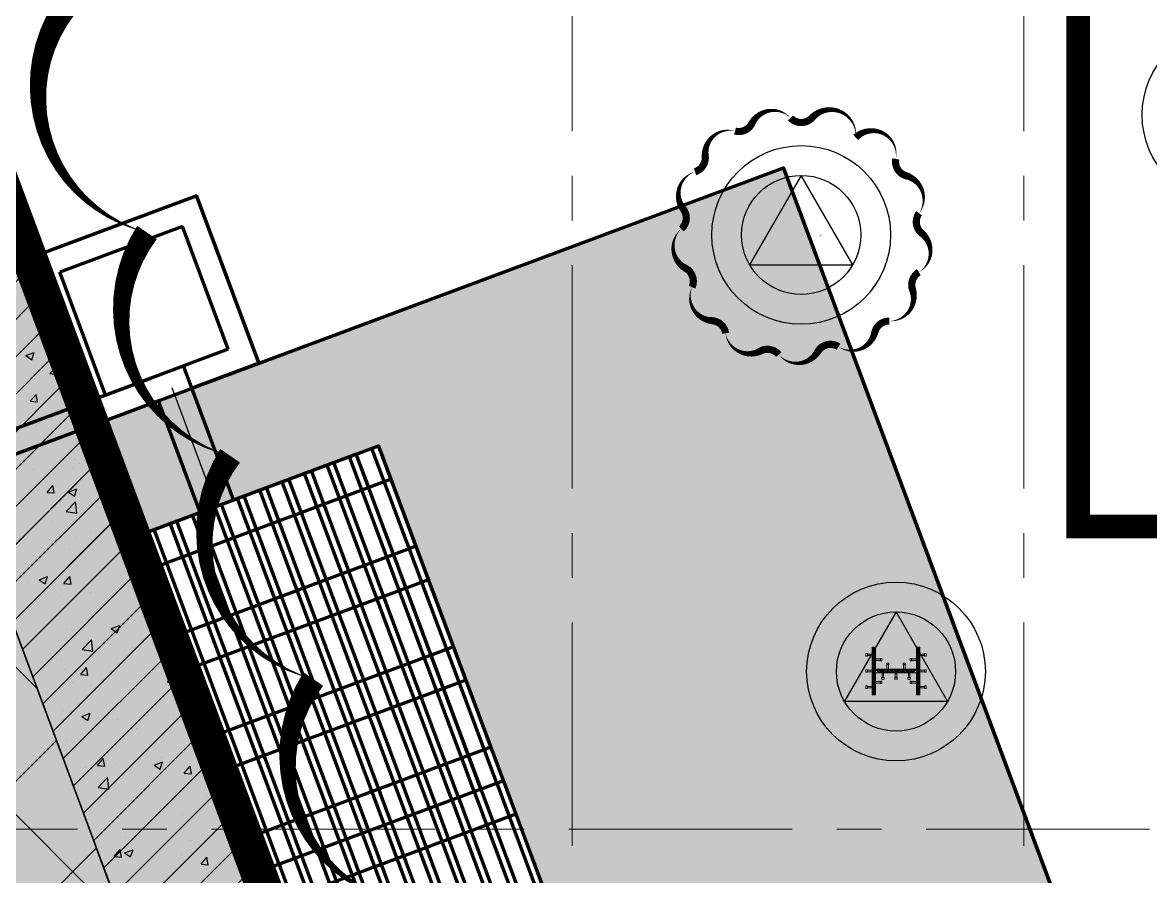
# Model space of a CAD drawing. Header units: millimetres. Extents: x -346728 to 1320345, y -537202 to -385966.
# Drawn here: x 363506 to 372974, y -469340 to -462173 of the extents above; entities that cross this region are included whole.
import ezdxf
from ezdxf.xclip import XClip

# ---------------------------------------------------------------- set-up
doc = ezdxf.new("R2010")
doc.units = ezdxf.units.MM
doc.header["$LTSCALE"] = 100
doc.header["$XCLIPFRAME"] = 2
for name, pattern in [('DASHED2', [0.375, 0.25, -0.125]), ('HIDDEN', [9.525, 6.35, -3.175]), ('X1326_GLB$0$CENTER', [2, 1.25, -0.25, 0.25, -0.25])]:
    doc.linetypes.add(name, pattern=pattern)
for name, color, linetype, lineweight in [('0 T TEXT', 7, 'Continuous', 13), ('KCMANH', 8, 'Continuous', 13), ('KINGPOST', 5, 'Continuous', 20), ('X1326_GLB$0$A-tim', 8, 'X1326_GLB$0$CENTER', 9)]:
    doc.layers.add(name, color=color, linetype=linetype, lineweight=lineweight)
for name, color, linetype in [('DM', 8, 'Continuous'), ('hach', 253, 'Continuous'), ('HÀNG RÀO', 50, 'Continuous'), ('PL', 3, 'Continuous'), ('thep doc', 6, 'Continuous'), ('W2', 4, 'Continuous'), ('XR_1326_csPL$0$hach', 253, 'Continuous'), ('XR_1326_csPL$0$SY', 1, 'Continuous'), ('XR_1326_csPL$0$W2', 4, 'Continuous')]:
    doc.layers.add(name, color=color, linetype=linetype)
doc.styles.add('TOAN - FONT ARIAL', font='Arial_1.ttf', dxfattribs={"width": 0.8})
doc.dimstyles.new('X1326_GLB$0$200', dxfattribs={"dimscale": 400, "dimtxt": 2, "dimasz": 0.8, "dimexe": 1, "dimexo": 1, "dimgap": 0.5, "dimtad": 1, "dimdec": 0, "dimzin": 0, "dimdsep": 46, "dimtxsty": 'TOAN - FONT ARIAL', "dimblk": 'ARCHTICK', "dimcen": 0.8, "dimdle": 1, "dimclrd": 7, "dimclre": 7, "dimclrt": 7, "dimadec": 0, "dimazin": 0, "dimtfac": 1, "dimtdec": 0, "dimtix": 1, "dimtmove": 2, "dimatfit": 3, "dimfxl": 1, "dimtolj": 1, "dimtzin": 0, "dimarcsym": 0})
pattern_1 = [(45, (188543.33, 11377564.439), (-8.980256121, 8.980256121), []), (135, (188543.33, 11377564.439), (-8.980256121, -8.980256121), [])]

# ---------------------------------------------------------------- blocks, each defined once
blk = doc.blocks.new('LVL-KHUNGTEN')
blk.add_lwpolyline([(61072.9, 41092.8), (119123.5, 41092.8), (119123.5, 61.9), (61072.9, 61.9)], close=True)
blk = doc.blocks.new('mb duong hh')
at = {"layer": '0 T TEXT', "color": 8, "linetype": 'DASHED2', "ltscale": 300}
blk.add_lwpolyline([(75940.4, 34596), (80501.3, 41668.4), (80490.6, 88860.9), (75484.3, 93867.7), (-20031.1, 93859.7), (-33609.9, 75885.4), (-26182.1, 55954.7), (-6300, 2611.9), (0, 0)], close=True, dxfattribs=at)
blk = doc.blocks.new('_ArchTick')
at = {"color": 0, "linetype": 'ByBlock', "const_width": 0.15}
blk.add_lwpolyline([(-0.5, -0.5), (0.5, 0.5)], dxfattribs=at)
blk = doc.blocks.new('KP50 TOI SAN L1')
at = {"ltscale": 0.1}
h = blk.add_hatch(color=3, dxfattribs=at)
h.dxf.hatch_style = 1
h.paths.add_polyline_path([(14.4, 171.2), (-14.4, 171.2), (-14.4, 142.4)])
h.paths.add_polyline_path([(-14.4, -142.4), (-14.4, -171.2), (14.4, -171.2)])
at = {"layer": 'KCMANH', "linetype": 'ByBlock'}
h = blk.add_hatch(dxfattribs=at)
h.set_pattern_fill('ANSI37', color=3, scale=4, style=0)
h.set_pattern_definition(pattern_1)
h.paths.add_polyline_path([(-200, 200), (-200, 171.2), (200, 171.2), (200, 200)])
h = blk.add_hatch(dxfattribs=at)
h.set_pattern_fill('ANSI37', color=3, scale=4, style=0)
h.set_pattern_definition([(45, (188728.93, 11377564.439), (-8.980256121, 8.980256121), []), (135, (188728.93, 11377564.439), (-8.980256121, -8.980256121), [])])
h.paths.add_polyline_path([(14.4, 171.2), (-14.4, 142.4), (-14.4, -142.4), (14.4, -171.2)])
h = blk.add_hatch(dxfattribs=at)
h.set_pattern_fill('ANSI37', color=3, scale=4, style=0)
h.set_pattern_definition(pattern_1)
h.paths.add_polyline_path([(-200, -171.2), (-200, -200), (200, -200), (200, -171.2)])
at = {"layer": 'KCMANH', "color": 3, "linetype": 'ByBlock'}
blk.add_line((-200, 200), (200, 200), dxfattribs=at)
at = {"layer": 'KCMANH', "linetype": 'ByBlock'}
for p, q in [((-125.2, 252.8), (-146, 252.8)), ((-146, 240), (-146, 252.8)), ((-125.2, 240), (-146, 240)), ((-142, 200), (-142, 240)), ((-129.2, 200), (-129.2, 240)), ((-125.2, 240), (-125.2, 252.8)), ((-10.4, 252.8), (10.4, 252.8)), ((-10.4, 240), (-10.4, 252.8)), ((-10.4, 240), (10.4, 240)), ((-6.4, 200), (-6.4, 240)), ((6.4, 200), (6.4, 240)), ((10.4, 240), (10.4, 252.8)), ((125.2, 252.8), (146, 252.8)), ((125.2, 240), (125.2, 252.8)), ((125.2, 240), (146, 240)), ((129.2, 200), (129.2, 240)), ((142, 200), (142, 240)), ((146, 240), (146, 252.8)), ((-85.2, 131.2), (-106, 131.2)), ((-106, 131.2), (-106, 118.4)), ((-85.2, 118.4), (-106, 118.4)), ((-102, 171.2), (-102, 131.2)), ((-89.2, 171.2), (-89.2, 131.2)), ((-85.2, 131.2), (-85.2, 118.4)), ((-67.2, 99.6), (-67.2, 120.4)), ((-54.4, 120.4), (-67.2, 120.4)), ((-54.4, 99.6), (-67.2, 99.6)), ((-54.4, 99.6), (-54.4, 120.4)), ((-14.4, 116.4), (-54.4, 116.4)), ((-14.4, 103.6), (-54.4, 103.6)), ((85.2, 131.2), (106, 131.2)), ((85.2, 131.2), (85.2, 118.4)), ((85.2, 118.4), (106, 118.4)), ((89.2, 171.2), (89.2, 131.2)), ((102, 171.2), (102, 131.2)), ((106, 131.2), (106, 118.4)), ((-67.2, 10.4), (-67.2, -10.4)), ((-54.4, 10.4), (-67.2, 10.4)), ((-54.4, 10.4), (-54.4, -10.4)), ((-14.4, 6.4), (-54.4, 6.4)), ((14.4, 76.4), (54.4, 76.4)), ((14.4, 63.6), (54.4, 63.6)), ((54.4, 59.6), (54.4, 80.4)), ((54.4, 80.4), (67.2, 80.4)), ((54.4, 59.6), (67.2, 59.6)), ((67.2, 59.6), (67.2, 80.4)), ((-54.4, -10.4), (-67.2, -10.4)), ((-14.4, -6.4), (-54.4, -6.4)), ((14.4, -63.6), (54.4, -63.6)), ((14.4, -76.4), (54.4, -76.4)), ((54.4, -59.6), (54.4, -80.4)), ((54.4, -59.6), (67.2, -59.6)), ((54.4, -80.4), (67.2, -80.4)), ((67.2, -59.6), (67.2, -80.4)), ((-85.2, -118.4), (-106, -118.4)), ((-106, -131.2), (-106, -118.4)), ((-85.2, -131.2), (-106, -131.2)), ((-102, -171.2), (-102, -131.2)), ((-89.2, -171.2), (-89.2, -131.2)), ((-85.2, -131.2), (-85.2, -118.4)), ((-67.2, -99.6), (-67.2, -120.4)), ((-54.4, -99.6), (-67.2, -99.6)), ((-54.4, -120.4), (-67.2, -120.4)), ((-54.4, -99.6), (-54.4, -120.4)), ((-14.4, -103.6), (-54.4, -103.6)), ((-14.4, -116.4), (-54.4, -116.4)), ((85.2, -118.4), (106, -118.4)), ((85.2, -131.2), (85.2, -118.4)), ((85.2, -131.2), (106, -131.2)), ((89.2, -171.2), (89.2, -131.2)), ((102, -171.2), (102, -131.2)), ((106, -131.2), (106, -118.4)), ((-125.2, -240), (-146, -240)), ((-146, -240), (-146, -252.8)), ((-125.2, -252.8), (-146, -252.8)), ((-142, -200), (-142, -240)), ((-129.2, -200), (-129.2, -240)), ((-125.2, -240), (-125.2, -252.8)), ((-10.4, -240), (10.4, -240)), ((-10.4, -240), (-10.4, -252.8)), ((-10.4, -252.8), (10.4, -252.8)), ((-6.4, -200), (-6.4, -240)), ((6.4, -200), (6.4, -240)), ((10.4, -240), (10.4, -252.8)), ((125.2, -240), (146, -240)), ((125.2, -240), (125.2, -252.8)), ((125.2, -252.8), (146, -252.8)), ((129.2, -200), (129.2, -240)), ((142, -200), (142, -240)), ((146, -240), (146, -252.8))]:
    blk.add_line(p, q, dxfattribs=at)
at = {"layer": 'KINGPOST', "color": 3, "linetype": 'ByBlock'}
for p, q in [((-200, 171.2), (-200, 200)), ((200, 171.2), (200, 200)), ((-200, 171.2), (200, 171.2)), ((-14.4, 171.2), (-14.4, -171.2)), ((-14.4, 142.4), (14.4, 171.2)), ((14.4, 171.2), (14.4, -171.2)), ((-200, -171.2), (200, -171.2)), ((-200, -171.2), (-200, -200)), ((-14.4, -142.4), (14.4, -171.2)), ((200, -171.2), (200, -200)), ((-200, -200), (200, -200))]:
    blk.add_line(p, q, dxfattribs=at)
at = {"layer": 'KINGPOST', "color": 6, "linetype": 'ByBlock'}
blk.add_lwpolyline([(-14.4, 0), (14.4, 0)], dxfattribs=at)
blk = doc.blocks.new('B1 Kingpost Layout Plan1')
at = {"layer": 'KCMANH', "linetype": 'ByBlock', "rotation": 90}
blk.add_blockref('KP50 TOI SAN L1', (242.1, -52849.6, 0), dxfattribs=at)
blk = doc.blocks.new('MB HANG RAO TAM')
h = blk.add_hatch()
h.set_pattern_fill('ANSI37', color=8, scale=7000, style=0)
h.set_pattern_definition([(45, (527887.4, 631399.9), (-618.7184, 618.7184), []), (135, (527887.4, 631399.9), (-618.7184, -618.7184), [])])
h.paths.add_polyline_path([(89794.4, 74797.3), (94796.1, 69797.5), (94804.4, 22611.4), (90245.7, 15544.4), (52522.9, -1634.2), (34323.7, -9922), (14325.3, -19029.1), (8025.5, -16417.2), (-19266.6, 56832.4), (-5687.5, 74797.3), (41806.4, 74797.3), (65796.9, 74797.3)], flags=16)
h.paths.add_polyline_path([(-17292.9, 40146.4), (-15159.6, 40937.9), (-12777.2, 34516.3), (-15127.1, 33730), (-10493, 20001.4), (4783.5, -19372.9), (12547.7, -21453), (91489.9, 14752.5), (95487.5, 20873.6), (95619.7, 46027.1), (95769.8, 74597), (91824.5, 78101.1), (52350.1, 76925.8), (14008, 75822.4), (-9258.6, 75871.1), (-23843.7, 71026.8), (-24251.1, 60760)])
at = {"layer": 'XR_1326_csPL$0$SY', "lineweight": 100}
h = blk.add_hatch(dxfattribs=at)
h.set_pattern_fill('AR-CONC', color=256, scale=100, style=0)
h.set_pattern_definition([(50, (-45059.7, 631401.8), (717.2602, -62.75213), [75, -825]), (355, (-45059.7, 631401.8), (-138.7513, 752.1921), [60, -660]), (100.4514, (-44999.9, 631396.56), (578.5094, 689.43954), [63.7402, -701.1421]), (46.1842, (-45059.7, 631601.8), (1067.241, -165.519), [112.5, -1237.5]), (96.6356, (-44970.8, 631588), (934.6627, 974.1179), [95.6103, -1051.713]), (351.1842, (-45059.7, 631601.8), (934.662, 974.1186), [90, -990]), (21, (-44959.7, 631551.8), (596.90705, -402.6189), [75, -825]), (326, (-44959.7, 631551.8), (243.3153, 725.15005), [60, -660]), (71.4514, (-44909.95, 631518.24), (840.2226, 322.5305), [63.7402, -701.1421]), (37.5, (-45059.7, 631401.8), (12.15986, 332.89385), [0, -652, 0, -670, 0, -662.5]), (7.5, (-45059.7, 631401.8), (263.06954, 394.41171), [0, -382, 0, -637, 0, -252.5]), (327.5, (-45282.7, 631401.8), (533.82244, -22.55487), [0, -250, 0, -780, 0, -1035]), (317.5, (-45382.7, 631401.8), (583.18617, 100.10498), [0, -325, 0, -518, 0, -735])])
h.paths.add_polyline_path([(-10070.2, 17145), (1772.9, 21556.9), (4566, 14060.5), (-7276.8, 9648)])
h.paths.add_polyline_path([(469.1, 13601.2), (-1592.3, 12833.1), (-3687.1, 18455.4), (-1625.7, 19223.5)], flags=16)
h.paths.add_polyline_path([(-5376.1, 11423), (-6688.9, 10934.2), (-8783.7, 16556.5), (-7470.9, 17045.3)], flags=16)
at = {"lineweight": 100}
for p, q in [((-578.3, 16412.4, -1666.9), (-1625.7, 19223.5, -1666.9)), ((-1813.1, 19153.7, -1666.9), (-3687.2, 18455.4, -1666.9)), ((-1813.1, 19153.7, -1666.9), (-3687.2, 18455.4, -1666.9)), ((-822.8, 16321.2, -1666.9), (-1870.2, 19132.4, -1666.9)), ((-766.6, 16342.2, -1666.9), (-1814, 19153.3, -1666.9)), ((-1708.3, 18872.6, -1666.9), (-1813.1, 19153.7, -1666.9)), ((-765.7, 16342.5, -1666.9), (-1813.1, 19153.7, -1666.9)), ((-634.5, 16391.4, -1666.9), (-1681.9, 19202.5, -1666.9)), ((-1011.2, 16251.1, -1666.9), (-2058.6, 19062.2, -1666.9)), ((-955, 16272, -1666.9), (-2002.4, 19083.1, -1666.9)), ((-1331.6, 16131.7, -1666.9), (-2379, 18942.8, -1666.9)), ((-1199.5, 16180.9, -1666.9), (-2246.9, 18992, -1666.9)), ((-1143.3, 16201.8, -1666.9), (-2190.7, 19013, -1666.9)), ((-1576.2, 16040.5, -1666.9), (-2623.6, 18851.7, -1666.9)), ((-1520, 16061.5, -1666.9), (-2567.4, 18872.6, -1666.9)), ((-1387.9, 16110.7, -1666.9), (-2435.3, 18921.8, -1666.9)), ((-1764.6, 15970.4, -1666.9), (-2812, 18781.5, -1666.9)), ((-1708.3, 15991.3, -1666.9), (-2755.7, 18802.4, -1666.9)), ((-2085, 15851, -1666.9), (-3132.4, 18662.1, -1666.9)), ((-1952.9, 15900.2, -1666.9), (-3000.3, 18711.3, -1666.9)), ((-1896.7, 15921.1, -1666.9), (-2944.1, 18732.3, -1666.9)), ((-2329.6, 15759.8, -1666.9), (-3377, 18571, -1666.9)), ((-2273.4, 15780.8, -1666.9), (-3320.8, 18591.9, -1666.9)), ((-2141.3, 15830, -1666.9), (-3188.7, 18641.1, -1666.9)), ((-2517.9, 15689.7, -1666.9), (-3565.3, 18500.8, -1666.9)), ((-2461.7, 15710.6, -1666.9), (-3509.1, 18521.7, -1666.9)), ((-2639.8, 15644.3, -1666.9), (-3687.2, 18455.4, -1666.9))]:
    blk.add_line(p, q, dxfattribs=at)
at = {"color": 1, "lineweight": 100}
for p, q in [((-1520.9, 18942.4, -1666.9), (-3582.4, 18174.3, -1666.9)), ((-1592.4, 12833.1, -1666.9), (-3687.2, 18455.4, -1666.9)), ((-1311.4, 18380.2, -1666.9), (-3372.9, 17612.1, -1666.9)), ((-1206.7, 18099, -1666.9), (-3268.2, 17330.9, -1666.9)), ((-997.2, 17536.8, -1666.9), (-3058.7, 16768.7, -1666.9)), ((-892.5, 17255.7, -1666.9), (-2954, 16487.6, -1666.9)), ((-683, 16693.5, -1666.9), (-2744.5, 15925.4, -1666.9)), ((-578.3, 16412.4, -1666.9), (-2639.8, 15644.3, -1666.9)), ((-473.5, 16131.2, -1666.9), (-2535, 15363.2, -1666.9))]:
    blk.add_line(p, q, dxfattribs=at)
at = {"color": 3, "lineweight": 100}
for p, q in [((-634.5, 16391.4, -1666.9), (412.9, 13580.3, -1666.9)), ((-578.3, 16412.4, -1666.9), (469.1, 13601.2, -1666.9)), ((-822.8, 16321.2, -1666.9), (224.6, 13510.1, -1666.9)), ((-766.6, 16342.2, -1666.9), (280.8, 13531.1, -1666.9)), ((-1143.3, 16201.8, -1666.9), (-95.9, 13390.7, -1666.9)), ((-1011.2, 16251.1, -1666.9), (36.2, 13439.9, -1666.9)), ((-955, 16272, -1666.9), (92.5, 13460.9, -1666.9)), ((-1387.9, 16110.7, -1666.9), (-340.5, 13299.6, -1666.9)), ((-1331.6, 16131.7, -1666.9), (-284.2, 13320.5, -1666.9)), ((-1199.5, 16180.9, -1666.9), (-152.1, 13369.8, -1666.9)), ((-1576.2, 16040.5, -1666.9), (-528.8, 13229.4, -1666.9)), ((-1520, 16061.5, -1666.9), (-472.6, 13250.3, -1666.9)), ((-1896.7, 15921.1, -1666.9), (-849.3, 13110, -1666.9)), ((-1764.6, 15970.4, -1666.9), (-717.2, 13159.2, -1666.9)), ((-1708.3, 15991.3, -1666.9), (-660.9, 13180.2, -1666.9)), ((-2141.3, 15830, -1666.9), (-1093.8, 13018.9, -1666.9)), ((-2085, 15851, -1666.9), (-1037.6, 13039.8, -1666.9)), ((-1952.9, 15900.2, -1666.9), (-905.5, 13089, -1666.9)), ((-2329.6, 15759.8, -1666.9), (-1282.2, 12948.7, -1666.9)), ((-2273.4, 15780.8, -1666.9), (-1226, 12969.6, -1666.9)), ((-2639.8, 15644.3, -1666.9), (-1592.4, 12833.1, -1666.9)), ((-2517.9, 15689.7, -1666.9), (-1470.5, 12878.5, -1666.9)), ((-2461.7, 15710.6, -1666.9), (-1414.3, 12899.5, -1666.9))]:
    blk.add_line(p, q, dxfattribs=at)
at = {"color": 26, "lineweight": 100, "elevation": -1666.9}
blk.add_lwpolyline([(-3687.2, 18455.4), (-1625.7, 19223.5), (469.1, 13601.2), (-1592.4, 12833.1)], close=True, dxfattribs=at)
at = {"layer": 'HÀNG RÀO', "color": 1, "lineweight": 40}
for p, q in [((-3192.9, 19706.7, -1666.9), (-288.1, 20789, -1666.9)), ((-9553.8, 17336.7, -1666.9), (-3474, 19602, -1666.9)), ((-3835.4, 18853.3, -1417.4), (-1444.1, 12435.2, -1916.3))]:
    blk.add_line(p, q, dxfattribs=at)
at = {"layer": 'XR_1326_csPL$0$SY', "lineweight": 100}
for p, q in [((1772.9, 21556.9, -1666.9), (4566.5, 14060.7, -1666.9)), ((1772.9, 21556.9, -1666.9), (4566.5, 14060.7, -1666.9)), ((-3154.4, 21321.8, -1666.9), (-4560, 20798.1, 0)), ((-2630.7, 19916.2, -1666.9), (-3154.4, 21321.8, -1017.5)), ((-3084.6, 21134.4, -1666.9), (-3084.6, 21134.4, -1666.9)), ((-3272, 21064.6, -1444.6), (-4302.8, 20680.5, -222.2)), ((-2887.9, 20033.8, -1580.3), (-3272, 21064.6, -1104)), ((-3918.7, 19649.7, -1580.3), (-4302.8, 20680.5, -1104)), ((-2887.9, 20033.8, -1444.6), (-3918.7, 19649.7, -222.2)), ((-2843.8, 18769.6, -2099.8), (-3262.7, 19894.1, -1580.3)), ((-2630.7, 19916.2, -1666.9), (-3192.9, 19706.7, -1000.1)), ((-3474, 19602, -666.8), (-4036.3, 19392.5, 0)), ((-3124.9, 18664.9, -2099.8), (-3474, 19602, -1666.9)), ((-3848.9, 19462.3, -1666.9), (-3848.9, 19462.3, -1666.9)), ((-3687.2, 18455.4, -1448.4), (-4036.3, 19392.5, -1666.9))]:
    blk.add_line(p, q, dxfattribs=at)
for points, elevation in [([(-10070.2, 17145), (1772.9, 21556.9), (4566, 14060.5), (-7276.8, 9648)], -5737.1), ([(469.1, 13601.2), (-1592.3, 12833.1), (-3687.1, 18455.4), (-1625.7, 19223.5)], -1666.9)]:
    blk.add_lwpolyline(points, close=True, dxfattribs=dict(at, elevation=elevation))
for points, elevation in [([(-3192.9, 19706.7), (1772.9, 21556.9), (4566.5, 14060.7), (-6686.7, 9867.9)], -1666.9), ([(-1243.2, 11896.1), (4566, 14060.5), (1772.9, 21556.9)], 411.1), ([(-3474, 19602), (-4036.3, 19392.5), (-4560, 20798.1), (-3154.4, 21321.8), (-2630.7, 19916.2), (-3192.9, 19706.7)], -1666.9), ([(-8734, 17855.6), (-3262.7, 19894.1)], -1666.9), ([(-3474, 19602), (-8664.2, 17668.2), (-8734, 17855.6), (-3543.9, 19789.4)], -2.2), ([(-9553.8, 17336.7), (-3474, 19602)], -1666.9)]:
    blk.add_lwpolyline(points, dxfattribs=dict(at, elevation=elevation))
at = {"layer": 'XR_1326_csPL$0$W2', "color": 7, "ltscale": 0.5, "elevation": 0}
blk.add_lwpolyline([(8025.5, -16417.2), (14325.3, -19029.1), (90245.7, 15544.4), (94804.4, 22611.4), (94796.1, 69797.5), (89794.4, 74797.3), (-5687.5, 74797.3), (-19266.6, 56832.4)], close=True, dxfattribs=at)
at = {"layer": 'XR_1326_csPL$0$SY', "lineweight": 100}
blk.add_leader([(-3362.5, 19712.8, -2471.8), (-2990.7, 18714.9, -2471.8)], dimstyle='X1326_GLB$0$200', override={"dimgap": 1, "dimtad": 0}, dxfattribs=at)

msp = doc.modelspace()

# ---------------------------------------------------------------- hatches: boundary and pattern name
at = {"ltscale": 0.1}
h = msp.add_hatch(color=6, dxfattribs=at)
h.dxf.hatch_style = 1
h.paths.add_polyline_path([(369871.5, -463940.7), (369871.5, -463969.5), (369900.3, -463969.5)])
h.paths.add_polyline_path([(370185.1, -463969.5), (370213.9, -463969.5), (370213.9, -463940.7)])
at = {"layer": 'hach'}
h = msp.add_hatch(dxfattribs=at)
h.set_pattern_fill('ANSI31', color=256, scale=70)
h.set_pattern_definition([(45, (342151.22, -508591.22), (-157.15448, 157.15448), [])])
h.paths.add_polyline_path([(362433.4, -410142.2), (348853.9, -428107.5), (376146.7, -501359), (382446.8, -503970.9), (458369.1, -469396.6), (462927.9, -462329.4), (462919.8, -415142.7), (457917.8, -410142.2)])
h.paths.add_polyline_path([(363030.6, -411342.2), (350208.3, -428305.7), (377088.8, -500450.6), (382424.3, -502662.6), (457551.5, -468450.4), (461727.8, -461976.1), (461719.7, -415639.4), (457420.9, -411342.2)], flags=16)
h = msp.add_hatch(dxfattribs=at)
h.set_pattern_fill('AR-CONC', color=256, scale=4)
h.set_pattern_definition([(50, (342151.2, -508591.2), (728.7387, -63.7563), [76.2, -838.2]), (355, (342151.2, -508591.2), (-140.9737, 764.2274), [60.96, -670.5623]), (100.45144, (342211.95, -508596.54), (587.765, 700.471), [64.76, -712.361]), (46.1842, (342151.2, -508388), (1084.316, -168.1693), [114.3, -1257.3]), (96.63556, (342241.6, -508402), (949.6165, 989.7045), [97.14, -1068.5424]), (351.18415, (342151.2, -508388), (949.6165, 989.7045), [91.44, -1005.839]), (21, (342252.8, -508438.8), (606.4576, -409.0608), [76.2, -838.2]), (326, (342252.8, -508438.8), (247.208, 736.752), [60.96, -670.56]), (71.45144, (342303.36, -508472.9), (853.6657, 327.691), [64.76, -712.3598]), (37.5, (342151.22, -508591.22), (12.3544, 338.22016), [0, -662.432, 0, -680.72, 0, -673.1]), (7.5, (342151.22, -508591.22), (267.27865, 400.7223), [0, -388.112, 0, -647.192, 0, -256.54]), (327.5, (341924.65, -508591.22), (542.3624, -22.91498), [0, -254, 0, -792.48, 0, -1051.56]), (317.5, (341823.05, -508591.2), (592.5167, 101.706), [0, -330.2, 0, -526.288, 0, -746.76])])
h.paths.add_polyline_path([(362433.4, -410142.2), (348853.9, -428107.5), (376146.7, -501359), (382446.8, -503970.9), (458369.1, -469396.6), (462927.9, -462329.4), (462919.8, -415142.7), (457917.8, -410142.2)])
h.paths.add_polyline_path([(363030.6, -411342.2), (350208.3, -428305.7), (377088.8, -500450.6), (382424.3, -502662.6), (457551.5, -468450.4), (461727.8, -461976.1), (461719.7, -415639.4), (457420.9, -411342.2)], flags=16)

# ---------------------------------------------------------------- linework, layer by layer
at = {"elevation": -1404.9}
msp.add_lwpolyline([(374103.7, -473226.1, 0, 200, -0.520567), (372103.7, -473222.8, 0, 200, -0.520567), (370103.7, -473219.6, 0, 200, -0.520567), (368103.7, -473216.4, 0, 200, -0.520567), (367343.6, -471431.1, 0, 200, -0.520567), (366645.3, -469557, 0, 200, -0.520567), (365947, -467682.8, 0, 200, -0.520567), (365248.8, -465808.7, 0, 200, -0.520567), (364550.5, -463934.5, 0, 200, -0.520567), (363852.2, -462060.4, 0, 200, -0.520567), (363153.9, -460186.3, 0, 200, -0.520567), (362455.6, -458312.1, 0, 200, -0.520567), (361757.3, -456438, 0, 200, -0.520567), (361059, -454563.9, 0, 200, -0.520567), (360023.5, -451784.5, 0, 200, -0.520567), (362023.5, -451784.5, 0, 200, -0.520567), (364023.5, -451784.5, 0, 200, -0.520567), (366023.5, -451784.5, 0, 200, -0.520567), (368023.5, -451784.5, 0, 200, -0.520567), (370023.5, -451784.5, 0, 200, -0.520567), (372023.5, -451784.5, 0, 200, -0.520567), (374023.5, -451784.5, 0, 200, -0.520567)], format="xyseb", dxfattribs=at)
at = {"color": 6, "elevation": -2718.3}
msp.add_lwpolyline([(369952.9, -462973, 0, 60, 0.520567), (369628.5, -463019.7, 60, 60, -0.353453), (369487.3, -463083.3, 0, 60, 0.520567), (369237.1, -463295.7, 60, 60, -0.353492), (369151.4, -463424.7, 0, 60, 0.520567), (369052.5, -463737.5, 60, 60, -0.39449), (369036, -463904.9, 0, 60, 0.520567), (369072.8, -464235.7, 60, 60, -0.390715), (369126.2, -464393.9, 0, 60, 0.520567), (369295.1, -464675.3, 60, 60, -0.353493), (369408.4, -464780.8, 0, 60, 0.520567), (369701, -464929.3, 60, 60, -0.357135), (369854.1, -464959.6, 0, 60, 0.520567), (370181.9, -464933.9, 60, 60, -0.428971), (370355.7, -464893.6, 0, 60, 0.520567), (370660.5, -464772.8, 60, 60, -0.353458), (370783.1, -464678.2, 0, 60, 0.520567), (370977.1, -464413.5, 60, 60, -0.353489), (371030.6, -464268.2, 0, 60, 0.520567), (371054.2, -463941, 60, 60, -0.398275), (371032.2, -463773.1, 0, 60, 0.520567), (370923.8, -463458.4, 60, 60, -0.38695), (370836.7, -463317.3, 0, 60, 0.731435), (370500.4, -463136.7, 0, 60, 0.720683), (370133.4, -462972.1, 60, 60, -0.435898)], format="xyseb", close=True, dxfattribs=at)
at = {"layer": 'PL', "elevation": -1404.9}
for points in [[(369609.7, -464205.1), (370475.7, -464205.1), (370042.7, -463455.1)], [(369609.7, -464205.1), (370475.7, -464205.1), (370042.7, -463455.1)], [(370405.5, -467869.7), (371271.5, -467869.7), (370838.5, -467119.7)], [(370405.5, -467869.7), (371271.5, -467869.7), (370838.5, -467119.7)]]:
    msp.add_lwpolyline(points, close=True, dxfattribs=at)
at = {"layer": 'PL'}
for centre, radius in [((373655.1, -462948.3, -1404.9), 750), ((373655.1, -462948.3, -1404.9), 750), ((370042.7, -463955.1, -1404.9), 750), ((370042.7, -463955.1, -1404.9), 750), ((370042.7, -463955.1, -1404.9), 500), ((370042.7, -463955.1, -1404.9), 500), ((370838.5, -467619.7, -1404.9), 750), ((370838.5, -467619.7, -1404.9), 750), ((370838.5, -467619.7, -1404.9), 500), ((370838.5, -467619.7, -1404.9), 500)]:
    msp.add_circle(centre, radius, dxfattribs=at)
at = {"layer": 'W2', "ltscale": 0.5, "elevation": -1404.9}
for points in [[(362433.4, -410142.2), (348853.9, -428107.5), (376146.7, -501359), (382446.8, -503970.9), (458369.1, -469396.6), (462927.9, -462329.4), (462919.6, -415142.1), (457917.8, -410142.2)], [(363030.6, -411342.2), (350208.3, -428305.7), (377088.8, -500450.6), (382424.3, -502662.6), (457551.5, -468450.4), (461727.8, -461976.1), (461719.7, -415639.4), (457420.9, -411342.2)]]:
    msp.add_lwpolyline(points, close=True, dxfattribs=at)
at = {"layer": 'X1326_GLB$0$A-tim', "ltscale": 15}
for p, q in [((368121.2, -398208.6, -1404.9), (368121.2, -512162.7, -1404.9)), ((371911.3, -398208.6, -1404.9), (371911.3, -512162.7, -1404.9)), ((341092.1, -468941.8, -1404.9), (475778.7, -468941.8, -1404.9))]:
    msp.add_line(p, q, dxfattribs=at)
at = {"layer": 'XR_1326_csPL$0$hach', "color": 250}
for p, q in [((362653.5, -465144.4, -1404.9), (363586.5, -464211.4, -1404.9)), ((362738.8, -465373.4, -1404.9), (363671.8, -464440.4, -1404.9)), ((362824.1, -465602.4, -1404.9), (363757.1, -464669.4, -1404.9)), ((362909.5, -465831.4, -1404.9), (363842.4, -464898.4, -1404.9)), ((363532.3, -464968.2, -1404.9), (363603.4, -464940.9, -1404.9)), ((363532.3, -464968.3, -1404.9), (363582.8, -465002.3, -1404.9)), ((363582.8, -465002.3, -1404.9), (363603.4, -464940.9, -1404.9)), ((363839, -464945, -1404.9), (363839, -464945, -1404.9)), ((363736.4, -465119.4, -1404.9), (363815.6, -465037, -1404.9)), ((363826.8, -465133.4, -1404.9), (363815.6, -465037, -1404.9)), ((362994.8, -466060.3, -1404.9), (363927.8, -465127.4, -1404.9)), ((363736.5, -465119.4, -1404.9), (363826.8, -465133.5, -1404.9)), ((363880.1, -465156.2, -1404.9), (363880.1, -465156.2, -1404.9)), ((363946.7, -465239, -1404.9), (363946.7, -465239, -1404.9)), ((363080.1, -466289.3, -1404.9), (364013.1, -465356.4, -1404.9)), ((363571.1, -465351.6, -1404.9), (363620.1, -465293.2, -1404.9)), ((363571.1, -465351.6, -1404.9), (363631.8, -465356.9, -1404.9)), ((363605.1, -465301.6, -1404.9), (363605.1, -465301.6, -1404.9)), ((363631.9, -465356.9, -1404.9), (363620.1, -465293.2, -1404.9)), ((363819.3, -465438.1, -1404.9), (363819.3, -465438.1, -1404.9)), ((363867.1, -465523.5, -1404.9), (363867.1, -465523.5, -1404.9)), ((363165.4, -466518.3, -1404.9), (364098.4, -465585.4, -1404.9)), ((363612.8, -465557, -1404.9), (363612.8, -465557, -1404.9)), ((363878, -465625.4, -1404.9), (363878, -465625.4, -1404.9)), ((363934.4, -465577.2, -1404.9), (363934.4, -465577.2, -1404.9)), ((363250.7, -466747.3, -1404.9), (364183.7, -465814.3, -1404.9)), ((363599.8, -465924.2, -1404.9), (363599.8, -465924.2, -1404.9)), ((363922, -465915.4, -1404.9), (363922, -465915.4, -1404.9)), ((363945.3, -465840.9, -1404.9), (363945.3, -465840.9, -1404.9)), ((363984.6, -465873.6, -1404.9), (363984.6, -465873.6, -1404.9)), ((363336.1, -466976.3, -1404.9), (364269, -466043.3, -1404.9)), ((363712.1, -466115.8, -1404.9), (363761, -466057.4, -1404.9)), ((363712.1, -466115.8, -1404.9), (363772.8, -466121.1, -1404.9)), ((363772.8, -466121.1, -1404.9), (363761.1, -466057.4, -1404.9)), ((363891.5, -466114, -1404.9), (363962.7, -466086.7, -1404.9)), ((363891.5, -466114.1, -1404.9), (363942, -466148.2, -1404.9)), ((363942, -466148.2, -1404.9), (363962.7, -466086.8, -1404.9)), ((363871.1, -466277.3, -1404.9), (363950.3, -466194.8, -1404.9)), ((363961.5, -466291.3, -1404.9), (363950.3, -466194.8, -1404.9)), ((363421.4, -467205.3, -1404.9), (364354.3, -466272.3, -1404.9)), ((363717.4, -466274.3, -1404.9), (363717.4, -466274.3, -1404.9)), ((363836, -466231.6, -1404.9), (363836, -466231.6, -1404.9)), ((363871.1, -466277.3, -1404.9), (363961.5, -466291.3, -1404.9)), ((363909.7, -466253.6, -1404.9), (363909.7, -466253.6, -1404.9)), ((363747.5, -466360.1, -1404.9), (363747.5, -466360.1, -1404.9)), ((364289.8, -466383, -1404.9), (364289.8, -466383, -1404.9)), ((363961.7, -466496.6, -1404.9), (363961.7, -466496.6, -1404.9)), ((364079.5, -466454.7, -1404.9), (364079.5, -466454.7, -1404.9)), ((363506.7, -467434.3, -1404.9), (364439.7, -466501.3, -1404.9)), ((363897.3, -466591.9, -1404.9), (363897.3, -466591.9, -1404.9)), ((364091.7, -466590.5, -1404.9), (364091.7, -466590.5, -1404.9)), ((364346.1, -466557, -1404.9), (364346.1, -466557, -1404.9)), ((364410.5, -466526.8, -1404.9), (364410.5, -466526.8, -1404.9)), ((363592, -467663.3, -1404.9), (364525, -466730.3, -1404.9)), ((363545.3, -466876.6, -1404.9), (363545.3, -466876.6, -1404.9)), ((363644.3, -466850.8, -1404.9), (363715.5, -466823.5, -1404.9)), ((363644.3, -466850.8, -1404.9), (363694.8, -466884.9, -1404.9)), ((363694.8, -466884.9, -1404.9), (363715.4, -466823.5, -1404.9)), ((363853, -466880, -1404.9), (363902, -466821.7, -1404.9)), ((363913.8, -466885.4, -1404.9), (363902.1, -466821.7, -1404.9)), ((364398.1, -466865, -1404.9), (364398.1, -466865, -1404.9)), ((364467.5, -466810.2, -1404.9), (364467.5, -466810.2, -1404.9)), ((363677.3, -467892.3, -1404.9), (364610.3, -466959.3, -1404.9)), ((363853, -466880, -1404.9), (363913.8, -466885.4, -1404.9)), ((363875, -466911.9, -1404.9), (363875, -466911.9, -1404.9)), ((363885, -466930.1, -1404.9), (363885, -466930.1, -1404.9)), ((364078.8, -466957.8, -1404.9), (364078.8, -466957.8, -1404.9)), ((364087.7, -466899.5, -1404.9), (364087.7, -466899.5, -1404.9)), ((364463.6, -466907.1, -1404.9), (364463.6, -466907.1, -1404.9)), ((364581.8, -466943.8, -1404.9), (364597.5, -466925, -1404.9)), ((364581.8, -466943.8, -1404.9), (364605.3, -466945.9, -1404.9)), ((363824.5, -466991.2, -1404.9), (363824.5, -466991.2, -1404.9)), ((363762.7, -468121.3, -1404.9), (364695.6, -467188.3, -1404.9)), ((364250.8, -467259.8, -1404.9), (364321.9, -467232.5, -1404.9)), ((364301.3, -467294, -1404.9), (364321.9, -467232.6, -1404.9)), ((364385.8, -467203.3, -1404.9), (364385.8, -467203.3, -1404.9)), ((363872.6, -467268.3, -1404.9), (363872.6, -467268.3, -1404.9)), ((364196.3, -467307.8, -1404.9), (364196.3, -467307.8, -1404.9)), ((364250.8, -467259.9, -1404.9), (364301.3, -467294, -1404.9)), ((363557.2, -467392, -1404.9), (363557.2, -467392, -1404.9)), ((363811.5, -467358.5, -1404.9), (363811.5, -467358.5, -1404.9)), ((363848, -468350.2, -1404.9), (364780.9, -467417.3, -1404.9)), ((363889.9, -467418.6, -1404.9), (363889.9, -467418.6, -1404.9)), ((364005.8, -467435.2, -1404.9), (364085, -467352.7, -1404.9)), ((364005.8, -467435.2, -1404.9), (364096.2, -467449.2, -1404.9)), ((364096.2, -467449.2, -1404.9), (364085, -467352.7, -1404.9)), ((364425.5, -467416.4, -1404.9), (364425.5, -467416.4, -1404.9)), ((364432.2, -467441.6, -1404.9), (364432.2, -467441.6, -1404.9)), ((363561.7, -467532.2, -1404.9), (363561.7, -467532.2, -1404.9)), ((363833, -467518.1, -1404.9), (363833, -467518.1, -1404.9)), ((363860.3, -467606.5, -1404.9), (363860.3, -467606.5, -1404.9)), ((363994, -467644.3, -1404.9), (364043, -467585.9, -1404.9)), ((364054.8, -467649.6, -1404.9), (364043, -467585.9, -1404.9)), ((364104.1, -467555.1, -1404.9), (364104.1, -467555.1, -1404.9)), ((364373.4, -467541.5, -1404.9), (364373.4, -467541.5, -1404.9)), ((364570.7, -467624.1, -1404.9), (364570.7, -467624.1, -1404.9)), ((364646.4, -467578, -1404.9), (364646.4, -467578, -1404.9)), ((364825, -467590.6, -1404.9), (364825, -467590.6, -1404.9)), ((363929, -467708.5, -1404.9), (363929, -467708.5, -1404.9)), ((363933.3, -468579.2, -1404.9), (364866.3, -467646.3, -1404.9)), ((363994, -467644.3, -1404.9), (364054.7, -467649.6, -1404.9)), ((364669, -467639.5, -1404.9), (364669, -467639.5, -1404.9)), ((364722.7, -467708, -1404.9), (364771.7, -467649.7, -1404.9)), ((364722.7, -467708, -1404.9), (364783.5, -467713.3, -1404.9)), ((364783.5, -467713.3, -1404.9), (364771.8, -467649.7, -1404.9)), ((364857.2, -467668.9, -1404.9), (364872.5, -467663, -1404.9)), ((364857.2, -467668.9, -1404.9), (364880.6, -467684.7, -1404.9)), ((364076.5, -467741.2, -1404.9), (364076.5, -467741.2, -1404.9)), ((364888.8, -467803.5, -1404.9), (364888.8, -467803.5, -1404.9)), ((364018.6, -468808.2, -1404.9), (364951.6, -467875.2, -1404.9)), ((364361.1, -467879.7, -1404.9), (364361.1, -467879.7, -1404.9)), ((363847.9, -467944.7, -1404.9), (363847.9, -467944.7, -1404.9)), ((364003.5, -467996.6, -1404.9), (364054.1, -468030.7, -1404.9)), ((364003.6, -467996.6, -1404.9), (364074.7, -467969.3, -1404.9)), ((364054.1, -468030.7, -1404.9), (364074.7, -467969.3, -1404.9)), ((364230.1, -467958, -1404.9), (364230.1, -467958, -1404.9)), ((364557.8, -467991.3, -1404.9), (364557.8, -467991.3, -1404.9)), ((364772.5, -467980.9, -1404.9), (364772.5, -467980.9, -1404.9)), ((364942.5, -467940.6, -1404.9), (364942.5, -467940.6, -1404.9)), ((364103.9, -469037.2, -1404.9), (365036.9, -468104.2, -1404.9)), ((364303.4, -468024.8, -1404.9), (364303.4, -468024.8, -1404.9)), ((364464.5, -468096.8, -1404.9), (364464.5, -468096.8, -1404.9)), ((363872, -468198.5, -1404.9), (363872, -468198.5, -1404.9)), ((364876.4, -468141.7, -1404.9), (364876.4, -468141.7, -1404.9)), ((363835.5, -468283, -1404.9), (363835.5, -468283, -1404.9)), ((364348.7, -468217.9, -1404.9), (364348.7, -468217.9, -1404.9)), ((364135, -468408.5, -1404.9), (364184, -468350.1, -1404.9)), ((364195.7, -468413.8, -1404.9), (364184, -468350.1, -1404.9)), ((364189.3, -469266.2, -1404.9), (365122.2, -468333.2, -1404.9)), ((364610, -468405.7, -1404.9), (364681.2, -468378.3, -1404.9)), ((364660.5, -468439.8, -1404.9), (364681.1, -468378.4, -1404.9)), ((364675.3, -468341.4, -1404.9), (364675.3, -468341.4, -1404.9)), ((364032.2, -468477.2, -1404.9), (364032.2, -468477.2, -1404.9)), ((364036.1, -468425.5, -1404.9), (364036.1, -468425.5, -1404.9)), ((364135, -468408.5, -1404.9), (364195.7, -468413.8, -1404.9)), ((364290.5, -468392, -1404.9), (364290.5, -468392, -1404.9)), ((364610, -468405.7, -1404.9), (364660.5, -468439.8, -1404.9)), ((364863.7, -468472.3, -1404.9), (364912.7, -468413.9, -1404.9)), ((364863.7, -468472.3, -1404.9), (364924.4, -468477.6, -1404.9)), ((364864.1, -468480, -1404.9), (364864.1, -468480, -1404.9)), ((364924.5, -468477.6, -1404.9), (364912.7, -468413.9, -1404.9)), ((364140.5, -468593.1, -1404.9), (364219.7, -468510.6, -1404.9)), ((364230.9, -468607.1, -1404.9), (364219.7, -468510.6, -1404.9)), ((364274.6, -469495.2, -1404.9), (365207.5, -468562.2, -1404.9)), ((364336.4, -468556.1, -1404.9), (364336.4, -468556.1, -1404.9)), ((364574.6, -468500.1, -1404.9), (364574.6, -468500.1, -1404.9)), ((365117, -468523, -1404.9), (365117, -468523, -1404.9)), ((364140.5, -468593.1, -1404.9), (364230.9, -468607.1, -1404.9)), ((364246.5, -468613.6, -1404.9), (364246.5, -468613.6, -1404.9)), ((364788.8, -468636.6, -1404.9), (364788.8, -468636.6, -1404.9)), ((365015.1, -468601.3, -1404.9), (365015.1, -468601.3, -1404.9)), ((365049.6, -468657.6, -1404.9), (365049.6, -468657.6, -1404.9)), ((364408, -468742.1, -1404.9), (364408, -468742.1, -1404.9)), ((364422.5, -468703, -1404.9), (364422.5, -468703, -1404.9)), ((365224.9, -468761.2, -1404.9), (365265.8, -468718.6, -1404.9)), ((365224.9, -468761.2, -1404.9), (365285.2, -468770.6, -1404.9)), ((364023.2, -468792.7, -1404.9), (364023.2, -468792.7, -1404.9)), ((364359.9, -469724.2, -1404.9), (365292.9, -468791.2, -1404.9)), ((364851.7, -468818.2, -1404.9), (364851.7, -468818.2, -1404.9)), ((365216.5, -468814.7, -1404.9), (365287.6, -468787.4, -1404.9)), ((365216.5, -468814.7, -1404.9), (365267, -468848.8, -1404.9)), ((365258.5, -468824.4, -1404.9), (365258.5, -468824.4, -1404.9)), ((365267, -468848.8, -1404.9), (365287.6, -468787.4, -1404.9)), ((364324, -468894.4, -1404.9), (364324, -468894.4, -1404.9)), ((364666, -468926.1, -1404.9), (364666, -468926.1, -1404.9)), ((364372.5, -469016.5, -1404.9), (364372.5, -469016.5, -1404.9)), ((364445.2, -469953.2, -1404.9), (365378.2, -469020.2, -1404.9)), ((364914.8, -469039.4, -1404.9), (364914.8, -469039.4, -1404.9)), ((365036.7, -469024.9, -1404.9), (365036.7, -469024.9, -1404.9)), ((364276, -469172.7, -1404.9), (364324.9, -469114.4, -1404.9)), ((364336.7, -469178, -1404.9), (364325, -469114.3, -1404.9)), ((364362.8, -469142.4, -1404.9), (364434, -469115.1, -1404.9)), ((364362.8, -469142.4, -1404.9), (364413.3, -469176.5, -1404.9)), ((364413.3, -469176.5, -1404.9), (364433.9, -469115.1, -1404.9)), ((364782.4, -469058.3, -1404.9), (364782.4, -469058.3, -1404.9)), ((365361, -469084.9, -1404.9), (365361, -469084.9, -1404.9)), ((364276, -469172.7, -1404.9), (364336.7, -469178, -1404.9)), ((364311.7, -469232.6, -1404.9), (364311.7, -469232.6, -1404.9)), ((364839.4, -469156.4, -1404.9), (364839.4, -469156.4, -1404.9)), ((365004.7, -469236.5, -1404.9), (365053.7, -469178.1, -1404.9)), ((365004.7, -469236.5, -1404.9), (365065.4, -469241.8, -1404.9)), ((365065.4, -469241.8, -1404.9), (365053.7, -469178.1, -1404.9)), ((364530.5, -470182.2, -1404.9), (365463.5, -469249.2, -1404.9)), ((365054, -469281.6, -1404.9), (365054, -469281.6, -1404.9))]:
    msp.add_line(p, q, dxfattribs=at)
at = {"layer": 'XR_1326_csPL$0$W2', "color": 7, "ltscale": 0.5}
for p, q in [((348853.9, -428107.5, -1404.9), (376146.7, -501359, -1404.9)), ((350208.3, -428305.7, -1404.9), (377088.8, -500450.6, -1404.9))]:
    msp.add_line(p, q, dxfattribs=at)

# ---------------------------------------------------------------- block references
at = {"extrusion": (0.00597, -2.28885e-18, 0.999982), "xscale": 3.385207865094198, "yscale": 3.385207865094198, "zscale": 3.385207865094198}
msp.add_blockref('LVL-KHUNGTEN', (112985.2, -525073.6, 1027.7), dxfattribs=at)
ref = msp.add_blockref('mb duong hh', (382446.7, -503978, 0))
XClip(ref).set_block_clipping_path([(-58962.6888090824, -15358.4345334051), (108047.3313388755, 114603.0144500207)])

# ---------------------------------------------------------------- next in the draw order: block references
msp.add_blockref('MB HANG RAO TAM', (368121.2, -484948.9, 0))

# ---------------------------------------------------------------- next in the draw order: linework, layer by layer
at = {"layer": 'DM', "color": 7, "linetype": 'HIDDEN', "const_width": 300, "elevation": -1404.9}
msp.add_lwpolyline([(357840.8, -448789.1), (404143.7, -448789.1), (404143.7, -478739.5), (402705, -478738.6), (402696.6, -493428.3), (382424, -502660.2), (377088.5, -500448.2)], close=True, dxfattribs=at)
at = {"layer": 'thep doc', "const_width": 200, "elevation": -3876.7}
msp.add_lwpolyline([(402304.4, -468522), (402304.4, -450821.7), (394561.5, -450821.7), (394561.5, -466445.8), (387233.4, -466445.8), (387233.4, -450752.1), (379969.3, -450752.1), (379969.3, -466402.9), (372368.2, -466402.9), (372368.2, -450776.4), (364810.1, -450776.4), (364810.1, -459903.6)], dxfattribs=at)

# ---------------------------------------------------------------- next in the draw order: block references
msp.add_blockref('B1 Kingpost Layout Plan1', (370596.3, -414766, -1404.9))

doc.saveas('drawing.dxf')
